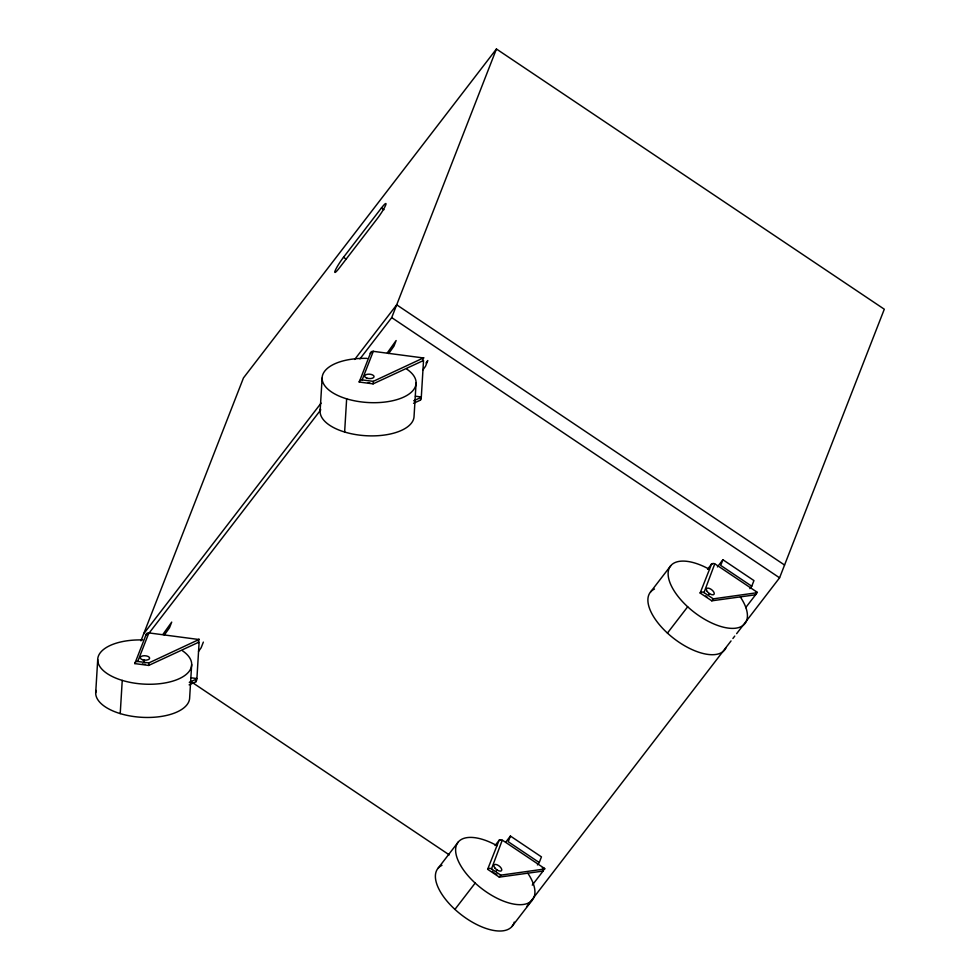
<?xml version="1.0" encoding="UTF-8"?>
<svg xmlns="http://www.w3.org/2000/svg" width="980" height="980" viewBox="0 0 980 980"><rect width="100%" height="100%" fill="white"/><g stroke="black" fill="none" stroke-linecap="round" stroke-linejoin="round"><path stroke-width="1.47" d="M95.697 692.823L97.718 659.626M120.222 713.599L122.243 680.402M144.036 661.316L144.109 660.079M147.637 634.121A2.817 1.323 3.5 0 0 145.947 635.028L134.811 663.595L148.678 665.432L148.825 662.933L199.32 639.352L198.389 639.438M191.664 664.562L189.655 697.76A47.052 22.026 3.5 0 1 139.626 717.164A47.052 22.026 3.5 0 1 96.028 690.447M189.128 684.848L196.037 681.688L196.907 678.564L199.124 642.047L148.678 665.432M198.413 642.684L198.56 640.185M320.105 411.257L322.126 378.06M344.629 432.033L346.651 398.836M370.514 353.057L359.219 382.029L373.086 383.866L373.245 381.367L423.728 357.774L422.343 358.116M416.084 382.996L414.062 416.194A47.052 22.026 3.5 0 1 364.033 435.586A47.052 22.026 3.5 0 1 320.435 408.88M413.548 403.282L420.457 400.122L421.314 396.998L423.532 360.481L373.086 383.866M422.821 361.106L422.98 358.619M495.072 845.569L499.077 840.35L487.648 869.309A2.817 2.462 21.3 0 1 491.495 868.905L500.805 875.152L544.672 869.003L543.618 867.827M707.572 569.27L711.578 564.051L700.149 593.01A2.817 2.462 21.3 0 1 703.995 592.594L713.305 598.841L757.173 592.704L756.107 591.528M370.82 352.971A2.817 1.323 3.5 0 0 370.354 353.462L370.354 353.462A2.817 2.462 21.3 0 1 373.282 351.342L373.637 351.404M145.947 635.028L145.947 635.028A2.817 2.462 21.3 0 1 148.874 632.909L149.242 633.472M140.949 640.859L243.457 377.937L496.431 49L884.303 309.214L779.578 577.82L736.642 633.656M134.811 663.595A2.817 2.462 21.3 0 1 137.727 661.476L148.874 632.909L199.271 639.56M203.35 642.096L201.145 647.755L198.524 651.431M359.219 382.029A2.817 2.462 21.3 0 1 362.147 379.909L373.282 351.342L423.691 357.994M359.966 358.876L391.706 317.606L496.431 49M491.495 868.905L502.201 840.326M539.245 862.535L541.45 856.875L510.421 836.063L508.216 841.71L539.245 862.535L537.408 864.923M703.995 592.594L714.702 564.015M751.746 586.224L753.951 580.577L722.922 559.752L720.704 565.411L751.746 586.224L749.896 588.625M162.95 634.354L171.708 622.104L169.503 627.764L164.248 635.114M387.37 352.788L396.128 340.538L393.923 346.197L388.668 353.547M426.018 362.98L427.77 360.53L425.565 366.189L422.931 369.864M343.49 257.324L381.428 207.981A11.76 1.409 -56.1 0 1 385.679 205.089A11.76 1.409 -56.1 0 1 377.276 218.638L339.337 267.981A11.76 1.409 -56.1 0 1 335.087 270.872A11.76 1.409 -56.1 0 1 343.49 257.324L346.026 259.026M143.717 633.754L321.073 403.135M354.687 359.44L396.692 304.817L784.564 565.031M148.997 633.19L320.754 409.861M438.048 868.305L458.285 841.992M650.536 591.994L670.786 565.693M505.815 842.041L510.421 836.063M717.397 566.93L722.922 559.752M667.429 633.092L687.678 606.779M454.928 909.391L475.178 883.078M496.223 870.877L496.983 869.897M708.724 594.578L709.483 593.586M700.149 593.01L711.786 600.813L713.305 598.841M487.648 869.309L499.286 877.125L500.805 875.152M499.286 877.125L542.749 871.122L544.268 869.15M711.786 600.813L755.249 594.823L756.768 592.851M532.25 885.148L543.385 870.681L542.749 871.122M745.682 607.637L755.886 594.382L755.249 594.823M526.603 906.757L731.043 640.932M732.905 638.507L734.767 636.081M512.026 926.419L532.275 900.106M711.921 564.002A2.817 1.335 37.6 0 0 711.284 564.443L711.284 564.443A2.817 2.462 21.3 0 1 715.13 564.027L757.405 592.41M420.457 400.122L420.996 398.297M196.037 681.688L196.588 679.863M413.695 400.783L420.604 397.623M189.287 682.35L196.196 679.189M542.308 867.79L542.994 867.778M362.147 379.909L373.245 381.367M415.41 396.214L421.314 396.998M137.727 661.476L148.825 662.933M190.99 677.78L196.907 678.564M381.428 207.981L383.976 209.683M391.706 317.606L779.578 577.82M544.904 868.709L502.63 840.338A2.817 2.462 21.3 0 0 498.783 840.742L498.783 840.742A2.817 1.335 37.6 0 1 499.971 840.313M191.97 682.264L449.281 854.879M369.717 382.739A4.704 2.205 3.5 0 1 368.247 382.653M406.81 369.154A47.052 22.026 3.5 0 1 389.134 401.433A47.052 22.026 3.5 0 1 323.486 383.646A47.052 22.026 3.5 0 1 367.071 358.386M145.297 664.305A4.704 2.205 3.5 0 1 142.443 663.926M182.403 650.72A47.052 22.026 3.5 0 1 164.726 682.999A47.052 22.026 3.5 0 1 99.078 665.212A47.052 22.026 3.5 0 1 142.651 639.952M706.923 596.857A4.704 2.217 37.6 0 1 705.772 595.95M740.378 597.016A47.052 22.173 37.6 0 1 722.836 627.041A47.052 22.173 37.6 0 1 668.703 578.592A47.052 22.173 37.6 0 1 709.52 569.392M725.861 648.111A47.052 22.173 37.6 0 1 671.239 636.412A47.052 22.173 37.6 0 1 654.481 589.029M496.86 874.295A4.704 2.217 37.6 0 1 495.66 873.866M494.422 873.168A4.704 2.217 37.6 0 1 492.315 871.22M527.877 873.315A47.052 22.173 37.6 0 1 510.335 903.34A47.052 22.173 37.6 0 1 456.202 854.891A47.052 22.173 37.6 0 1 497.032 845.703M514.243 922.094A47.052 22.173 37.6 0 1 460.723 914.316A47.052 22.173 37.6 0 1 441.98 865.328M366.863 378.133A4.704 2.205 3.5 0 0 374.054 376.675A4.704 2.205 3.5 0 0 367.157 374.323A4.704 2.205 3.5 0 0 366.863 378.133M142.455 659.699A4.704 2.205 3.5 0 0 149.634 658.242A4.704 2.205 3.5 0 0 142.737 655.889A4.704 2.205 3.5 0 0 142.455 659.699M707.254 591.528A4.704 2.217 37.6 0 0 714.028 594.333A4.704 2.217 37.6 0 0 709.643 588.515A4.704 2.217 37.6 0 0 707.254 591.528M494.765 867.827A4.704 2.217 37.6 0 0 501.527 870.644A4.704 2.217 37.6 0 0 497.142 864.813A4.704 2.217 37.6 0 0 494.765 867.827"/></g></svg>
